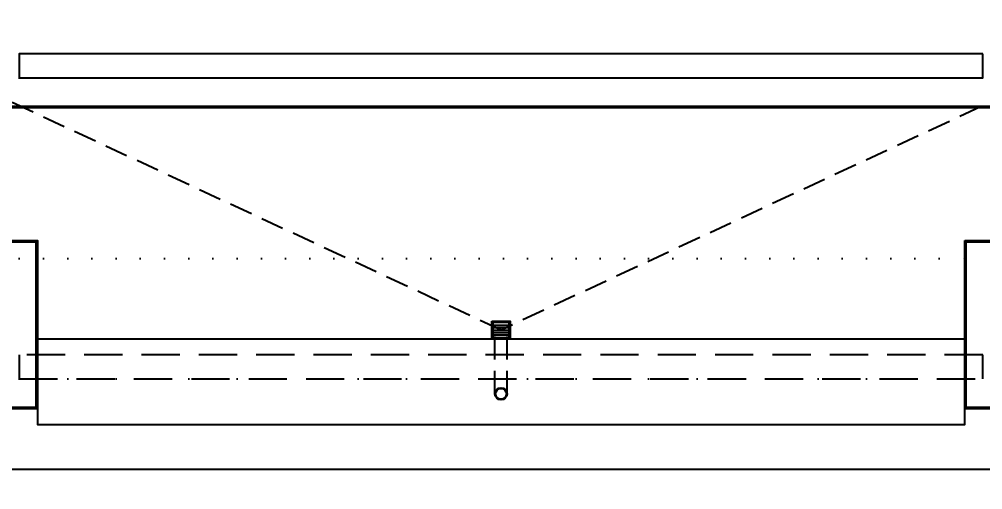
# Model space of a CAD drawing. Header units: centimetres. Extents: x 405564 to 502064, y 46284 to 60634.
# Drawn here: x 455850 to 456650, y 51740 to 52131 of the extents above; entities that cross this region are included whole.
import ezdxf
from ezdxf import colors
from ezdxf.entities.mleader import LeaderData, LeaderLine
from ezdxf.math import Vec2, Vec3
from ezdxf.xclip import XClip

# ---------------------------------------------------------------- set-up
doc = ezdxf.new("R2010")
doc.units = ezdxf.units.CM
doc.header["$XCLIPFRAME"] = 0
for name, pattern in [('ACAD_ISO07W100', [3, 0, -3]), ('DOT', [0.25, 0, -0.25]), ('HIDDEN', [9.525, 6.35, -3.175])]:
    doc.linetypes.add(name, pattern=pattern)
doc.layers.get('0').update_dxf_attribs({"color": 8, "lineweight": 9})
doc.layers.add('0-KRCN-MİMARİ-220526', color=8, linetype='Continuous', lineweight=9)
doc.layers.add('OL_Ic', color=8, linetype='Continuous', lineweight=9)
for name, color, linetype in [('AS_DOS_TERAS_UST', 8, 'ACAD_ISO07W100'), ('AS_DUV', 8, 'Continuous'), ('AS_DUV_CIMENTO ESASLI PANEL CEPHE KAPLAMASI', 8, 'Continuous'), ('AS_DUV_GAZBETON', 8, 'Continuous'), ('AS_GOR_UZAK2', 8, 'Continuous'), ('AS_PYZ_BINA', 8, 'Continuous'), ('AS_PYZ_YOL_ARAC', 8, 'Continuous'), ('AS_TA_HIDDEN', 8, 'HIDDEN'), ('AS_TES_SUZGEC', 171, 'Continuous')]:
    doc.layers.add(name, color=color, linetype=linetype)
doc.styles.add('Normal_ITL', font='swissi.ttf')

# ---------------------------------------------------------------- blocks, each defined once
blk = doc.blocks.new('OPK-site-surrounding-R01')
at = {"layer": 'AS_PYZ_YOL_ARAC'}
blk.add_lwpolyline([(22800, -3450), (22800, 430.07, 0.418558), (21785.19, 1429.96), (18554.64, 1382.11, 0.087007), (17706.39, 1220.39), (16627.82, 811.99, -0.090739), (15742.54, 650), (12082.45, 650, -0.076048), (11335.04, 764.34), (10161.17, 1132.1, 0.079773), (9376.74, 1246.17), (245.19, 1110.91, 0.409882), (-740, 111.02), (-740, -5306.59, 0.532608), (-326.84, -5584.43), (765.58, -5139.5, -0.096996), (1350.24, -5025), (22550, -5025, 0.414214), (22800, -4775), (22800, -3450)], format="xyb", dxfattribs=at)
blk = doc.blocks.new('catı suzgec tip')
for p, q in [((-6.5, 6.5), (6.5, 6.5)), ((-6.5, -6.5), (-6.5, 6.5)), ((-6.5, 4), (6.5, 4)), ((-6.5, 2), (6.5, 2)), ((-6.5, 0), (6.5, 0)), ((6.5, 6.5), (6.5, -6.5)), ((-6.5, -2), (6.5, -2)), ((-6.5, -4), (6.5, -4)), ((6.5, -6.5), (-6.5, -6.5))]:
    blk.add_line(p, q)
blk.add_lwpolyline([(-7.5, 7.5), (7.5, 7.5), (7.5, -7.5), (-7.5, -7.5)], close=True)
blk = doc.blocks.new('catı yagmur inis tip')
at = {"linetype": 'ByBlock'}
for radius in [5, 4.5]:
    blk.add_circle((0, 0), radius, dxfattribs=at)
blk = doc.blocks.new('A$Ca63a641c')
at = {"layer": 'AS_PYZ_BINA'}
ml = blk.add_multileader_mtext('Standard', dxfattribs=at)
ml.set_content('EST boyalı panel çit ve panel çit kapı (AS 51.101)', color=256, style='Normal_ITL')
ml.set_leader_properties()
ml.build(insert=Vec2(0, 0))
ml.multileader.update_dxf_attribs({"dogleg_length": 0.379, "arrow_head_size": 17.04, "scale": 75})
ctx = ml.context
ctx.base_point, ctx.scale, ctx.char_height, ctx.arrow_head_size, ctx.landing_gap_size, ctx.plane_origin = Vec3(140.51, 464.3), 75, 20, 17.04, 14.2, Vec3(92.51, 620.11)
notes = []
notes.append((ctx, [(0, (1, 1, 0), (112.11, 464.3), (1, 0), 28.4, [(0, [(68.5, 410)], 0, [])])]))
ctx.mtext.insert, ctx.mtext.width, ctx.mtext.flow_direction = Vec3(154.71, 477.51), 604.5634, 5
for ctx, leaders in notes:
    for number, flags, end, landing, length, lines in leaders:
        leader = LeaderData()
        leader.index, (leader.has_last_leader_line, leader.has_dogleg_vector, leader.attachment_direction) = number, flags
        leader.last_leader_point, leader.dogleg_vector, leader.dogleg_length = Vec3(end), Vec3(landing), length
        for number, points, colour, breaks in lines:
            line = LeaderLine()
            line.index, line.vertices, line.color, line.breaks = number, Vec3.list(points), colors.encode_raw_color(colour), breaks
            leader.lines.append(line)
        ctx.leaders.append(leader)
blk = doc.blocks.new('A$C85dec720')
at = {"layer": 'OL_Ic'}
blk.add_blockref('A$Ca63a641c', (5315.08, 5344.25, 28.4), dxfattribs=at)
blk = doc.blocks.new('A$C6A10300A')
at = {"layer": 'AS_DOS_TERAS_UST', "linetype": 'DOT', "ltscale": 80}
for p, q in [((17785.68, -8551.45), (18585.68, -8551.45)), ((17785.68, -8701.45), (18585.68, -8701.45)), ((17785.68, -8801.45), (18585.68, -8801.45))]:
    blk.add_line(p, q, dxfattribs=at)
at = {"layer": 'AS_DUV_CIMENTO ESASLI PANEL CEPHE KAPLAMASI'}
for points in [[(24110.68, -7608.45), (24110.68, -8826.45), (19460.68, -8826.45), (19460.68, -8576.45), (14085.68, -8576.45, -0.414214), (13660.68, -8151.45), (13660.68, -7608.45)], [(24109.43, -7608.45), (24109.43, -8825.2), (19461.93, -8825.2), (19461.93, -8575.2), (14085.68, -8575.2, -0.414214), (13661.93, -8151.45), (13661.93, -7608.45)]]:
    blk.add_lwpolyline(points, format="xyb", dxfattribs=at)
for points in [[(17670.68, -8686.45), (17800.68, -8686.45), (17800.68, -8826.45), (17670.68, -8826.45)], [(17671.93, -8687.7), (17799.43, -8687.7), (17799.43, -8825.2), (17671.93, -8825.2)], [(18570.68, -8686.45), (18700.68, -8686.45), (18700.68, -8826.45), (18570.68, -8826.45)], [(18571.93, -8687.7), (18699.43, -8687.7), (18699.43, -8825.2), (18571.93, -8825.2)]]:
    blk.add_lwpolyline(points, close=True, dxfattribs=at)
at = {"layer": 'AS_DUV_GAZBETON'}
blk.add_lwpolyline([(18585.68, -8531.45), (17785.68, -8531.45), (17785.68, -8551.45), (18585.68, -8551.45)], close=True, dxfattribs=at)
at = {"layer": 'AS_GOR_UZAK2'}
blk.add_lwpolyline([(18570.68, -8768.45), (17800.68, -8768.45), (17800.68, -8839.45), (18570.68, -8839.45)], close=True, dxfattribs=at)
at = {"layer": 'AS_TA_HIDDEN', "ltscale": 5}
blk.add_lwpolyline([(17785.68, -8801.45), (18585.68, -8801.45), (18585.68, -8781.45), (17785.68, -8781.45)], close=True, dxfattribs=at)
at = {"layer": 'AS_TES_SUZGEC', "linetype": 'HIDDEN', "ltscale": 3}
for points in [[(18635.68, -8551.45), (18185.68, -8760.95), (17735.68, -8551.45)], [(18180.68, -8813.95), (18180.68, -8760.95)], [(18190.68, -8813.95), (18190.68, -8760.95)]]:
    blk.add_lwpolyline(points, dxfattribs=at)
at = {"layer": 'AS_DUV'}
ref = blk.add_blockref('A$C85dec720', (28900.96, -17748.98), dxfattribs=dict(at, rotation=105.0255580063709))
XClip(ref).set_block_clipping_path([(6220.3367769278, 6783.7313721173), (4126.4071464743, -1017.0000000052), (7354.8298234051, -1883.5969356479), (9448.7594538586, 5917.1344364745)])
at = {"layer": 'AS_TES_SUZGEC'}
for name, p in [('catı suzgec tip', (18185.68, -8760.95)), ('catı yagmur inis tip', (18185.68, -8813.95))]:
    blk.add_blockref(name, p, dxfattribs=at)
ref = blk.add_blockref('OPK-site-surrounding-R01', (5135.68, -3851.45))
XClip(ref).set_block_clipping_path([(-5135.679684336, -9648.5463532069), (26364.320315664, 3851.4536467931)])

msp = doc.modelspace()

# ---------------------------------------------------------------- block references
at = {"layer": '0-KRCN-MİMARİ-220526'}
msp.add_blockref('A$C6A10300A', (438064.07, 60634.02), dxfattribs=at)

doc.saveas('drawing.dxf')
